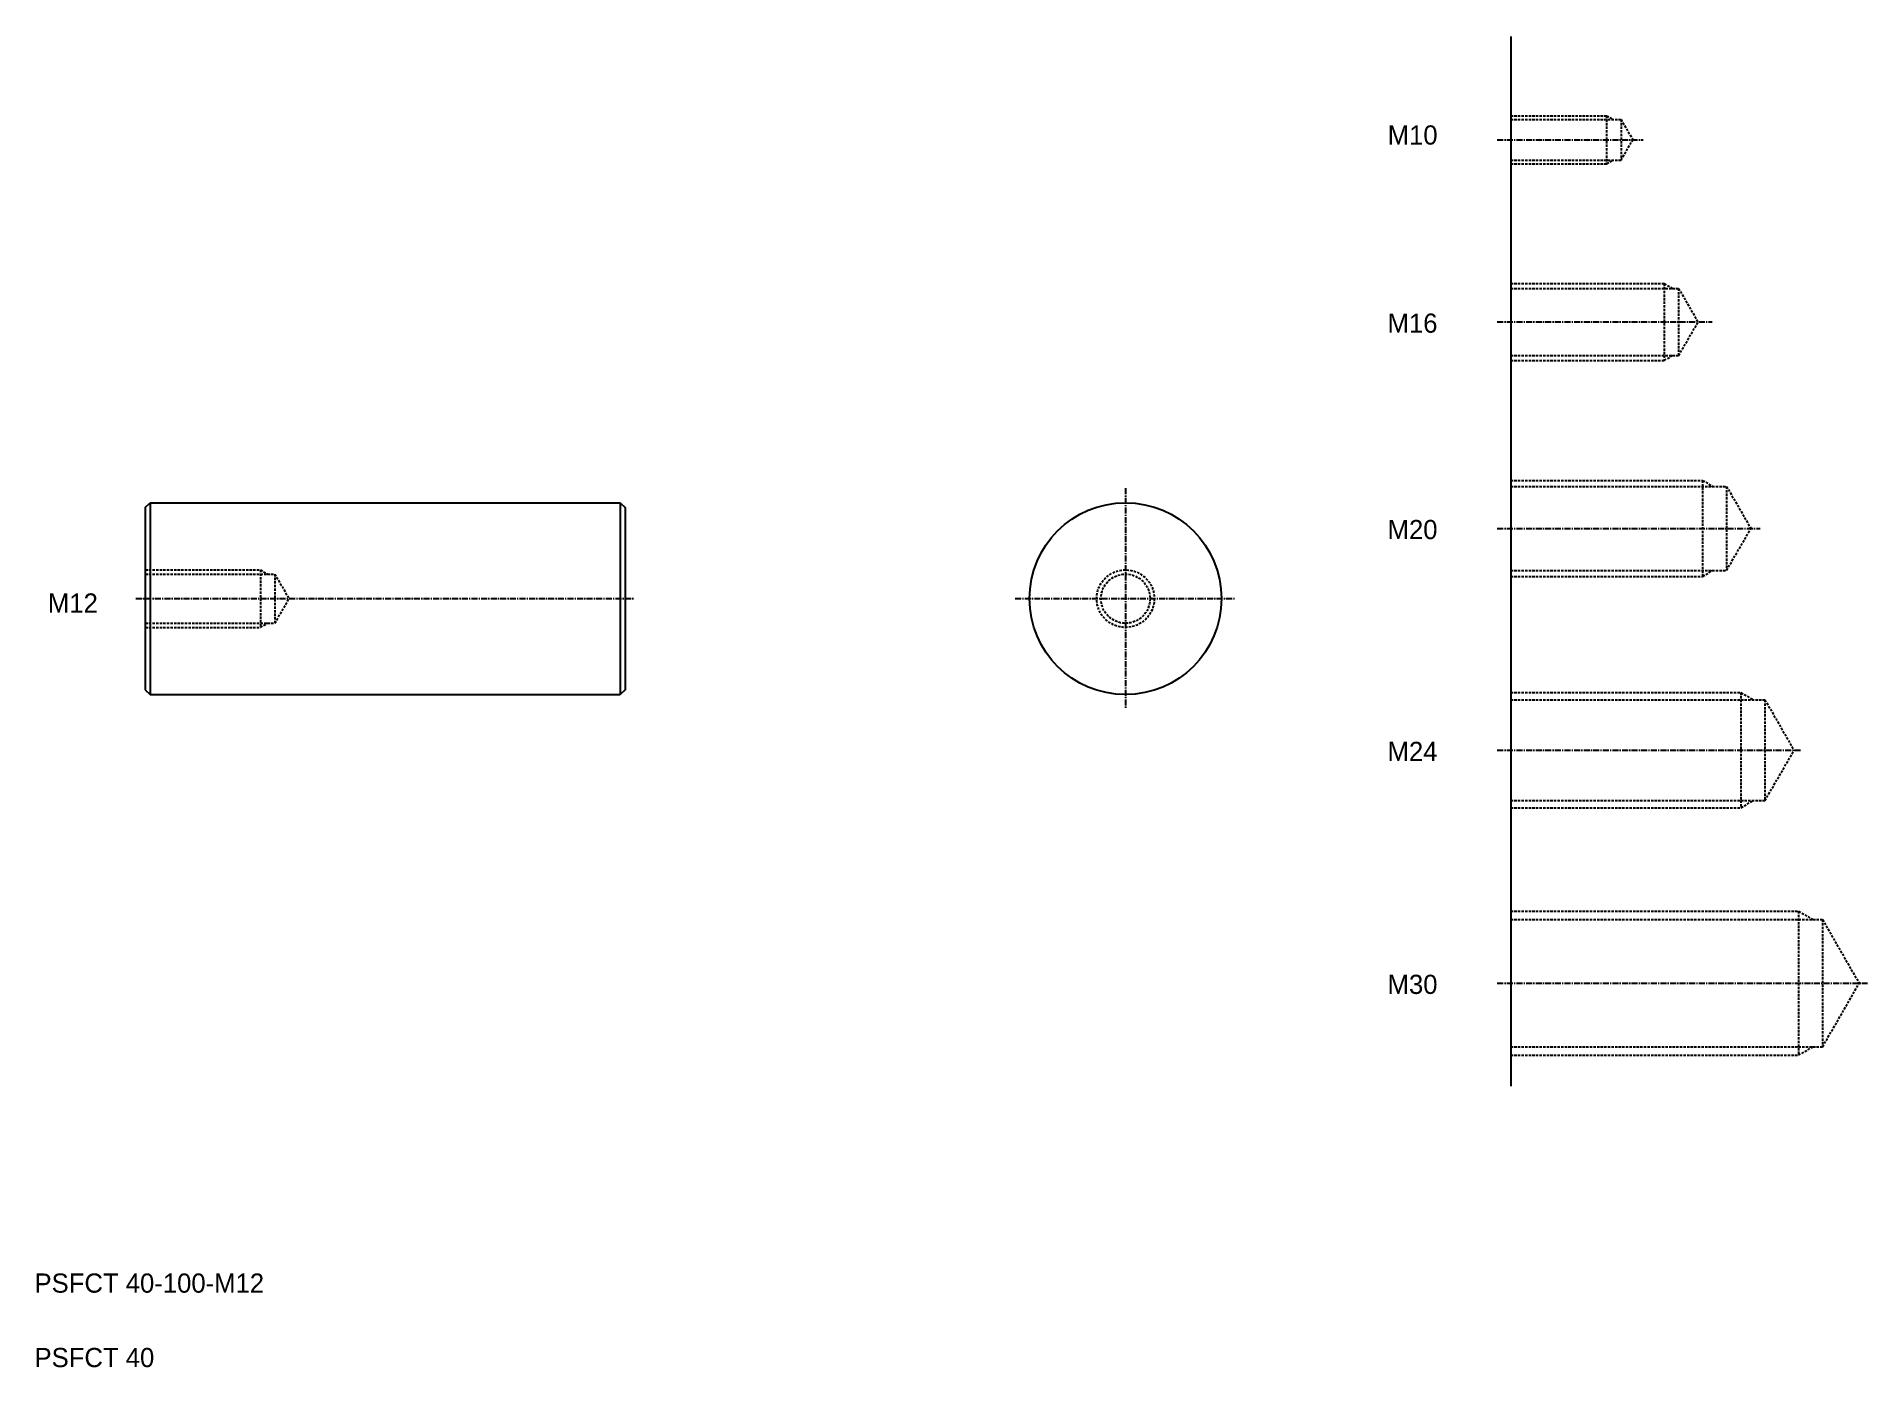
# Model space of a CAD drawing. Extents: x 78 to 460, y 85 to 362.
import ezdxf

# ---------------------------------------------------------------- set-up
doc = ezdxf.new("R2010")
doc.units = 0
doc.linetypes.add('CENTER', pattern=[2, 1.25, -0.25, 0.25, -0.25])
doc.linetypes.add('DASHED', pattern=[0.75, 0.5, -0.25])
doc.layers.get('0').update_dxf_attribs({"linetype": 'CONTINUOUS'})
doc.layers.add('CENTER', color=1, linetype='CENTER')

msp = doc.modelspace()

# ---------------------------------------------------------------- linework, layer by layer
at = {"color": 7, "linetype": 'CONTINUOUS'}
for p, q in [((385.31, 362.12), (385.31, 143.33)), ((100.71, 263.95), (101.71, 264.95)), ((100.71, 263.95), (100.71, 225.95)), ((101.71, 264.95), (101.71, 224.95)), ((101.71, 264.95), (199.71, 264.95)), ((199.71, 264.95), (199.71, 224.95)), ((199.71, 264.95), (200.71, 263.95)), ((200.71, 263.95), (200.71, 225.95)), ((200.71, 254.45), (200.71, 254.45)), ((100.71, 225.95), (101.71, 224.95)), ((200.71, 225.95), (199.71, 224.95)), ((101.71, 224.95), (199.71, 224.95))]:
    msp.add_line(p, q, dxfattribs=at)
at = {"color": 3, "linetype": 'DASHED'}
for p, q in [((385.31, 345.62), (405.31, 345.62)), ((385.31, 344.87), (408.31, 344.87)), ((405.31, 345.62), (405.31, 335.62)), ((405.31, 345.62), (406.61, 344.87)), ((408.31, 344.87), (410.77, 340.62)), ((408.31, 344.87), (408.31, 336.37)), ((408.31, 336.37), (410.77, 340.62)), ((385.31, 336.37), (408.31, 336.37)), ((405.31, 335.62), (406.61, 336.37)), ((385.31, 335.62), (405.31, 335.62)), ((385.31, 310.63), (417.31, 310.63)), ((385.31, 309.63), (420.31, 309.63)), ((417.31, 310.63), (417.31, 294.63)), ((417.31, 310.63), (419.05, 309.63)), ((420.31, 309.63), (420.31, 295.63)), ((420.31, 309.63), (424.36, 302.63)), ((420.31, 295.63), (424.36, 302.63)), ((385.31, 295.63), (420.31, 295.63)), ((385.31, 294.63), (417.31, 294.63)), ((417.31, 294.63), (419.05, 295.63)), ((385.31, 269.6), (425.31, 269.6)), ((385.31, 268.35), (430.31, 268.35)), ((425.31, 269.6), (425.31, 249.6)), ((425.31, 269.6), (427.48, 268.35)), ((430.31, 268.35), (435.37, 259.6)), ((430.31, 268.35), (430.31, 250.85)), ((430.31, 250.85), (435.37, 259.6)), ((100.71, 250.95), (124.71, 250.95)), ((100.71, 250.08), (127.71, 250.08)), ((124.71, 250.95), (124.71, 238.95)), ((124.71, 250.95), (126.22, 250.08)), ((127.71, 250.08), (130.67, 244.95)), ((127.71, 250.08), (127.71, 239.83)), ((385.31, 250.85), (430.31, 250.85)), ((385.31, 249.6), (425.31, 249.6)), ((425.31, 249.6), (427.48, 250.85)), ((127.71, 239.83), (130.67, 244.95)), ((100.71, 239.83), (127.71, 239.83)), ((100.71, 238.95), (124.71, 238.95)), ((124.71, 238.95), (126.22, 239.83)), ((385.31, 225.35), (433.31, 225.35)), ((433.31, 225.35), (433.31, 201.35)), ((433.31, 225.35), (435.91, 223.85)), ((385.31, 223.85), (438.31, 223.85)), ((438.31, 223.85), (438.31, 202.85)), ((438.31, 223.85), (444.38, 213.35)), ((438.31, 202.85), (444.38, 213.35)), ((385.31, 202.85), (438.31, 202.85)), ((433.31, 201.35), (435.91, 202.85)), ((385.31, 201.35), (433.31, 201.35)), ((385.31, 179.78), (445.31, 179.78)), ((445.31, 179.78), (445.31, 149.78)), ((445.31, 179.78), (448.35, 178.03)), ((385.31, 178.03), (450.31, 178.03)), ((450.31, 178.03), (450.31, 151.53)), ((450.31, 178.03), (457.96, 164.78)), ((450.31, 151.53), (457.96, 164.78)), ((385.31, 151.53), (450.31, 151.53)), ((385.31, 149.78), (445.31, 149.78)), ((445.31, 149.78), (448.35, 151.53))]:
    msp.add_line(p, q, dxfattribs=at)
msp.add_line((200.71, 244.95), (200.71, 244.95))
at = {"color": 7, "linetype": 'CONTINUOUS'}
msp.add_circle((305.02, 244.95), 20, dxfattribs=at)
at = {"color": 3, "linetype": 'DASHED'}
for radius in [6, 5.12]:
    msp.add_circle((305.02, 244.95), radius, dxfattribs=at)
at = {"layer": 'CENTER', "color": 1, "linetype": 'CENTER'}
for p, q in [((382.52, 340.62), (412.93, 340.62)), ((382.52, 302.63), (427.31, 302.63)), ((305.02, 267.95), (305.02, 221.95)), ((382.52, 259.6), (437.32, 259.6)), ((98.71, 244.95), (202.71, 244.95)), ((282.02, 244.95), (328.02, 244.95)), ((382.52, 213.35), (445.72, 213.35)), ((382.52, 164.78), (459.66, 164.78))]:
    msp.add_line(p, q, dxfattribs=at)

# ---------------------------------------------------------------- texts
at = {"color": 7, "linetype": 'CONTINUOUS'}
for s, p in [('M10', (359.67, 339.61)), ('M16', (359.65, 300.39)), ('M20', (359.65, 257.36)), ('M12', (80.42, 242.04)), ('M24', (359.65, 211.11)), ('M30', (359.65, 162.54)), ('PSFCT 40-100-M12', (77.62, 100.26)), ('PSFCT 40', (77.62, 84.74))]:
    msp.add_text(s, height=4, dxfattribs=at).set_placement(p)

doc.saveas('drawing.dxf')
